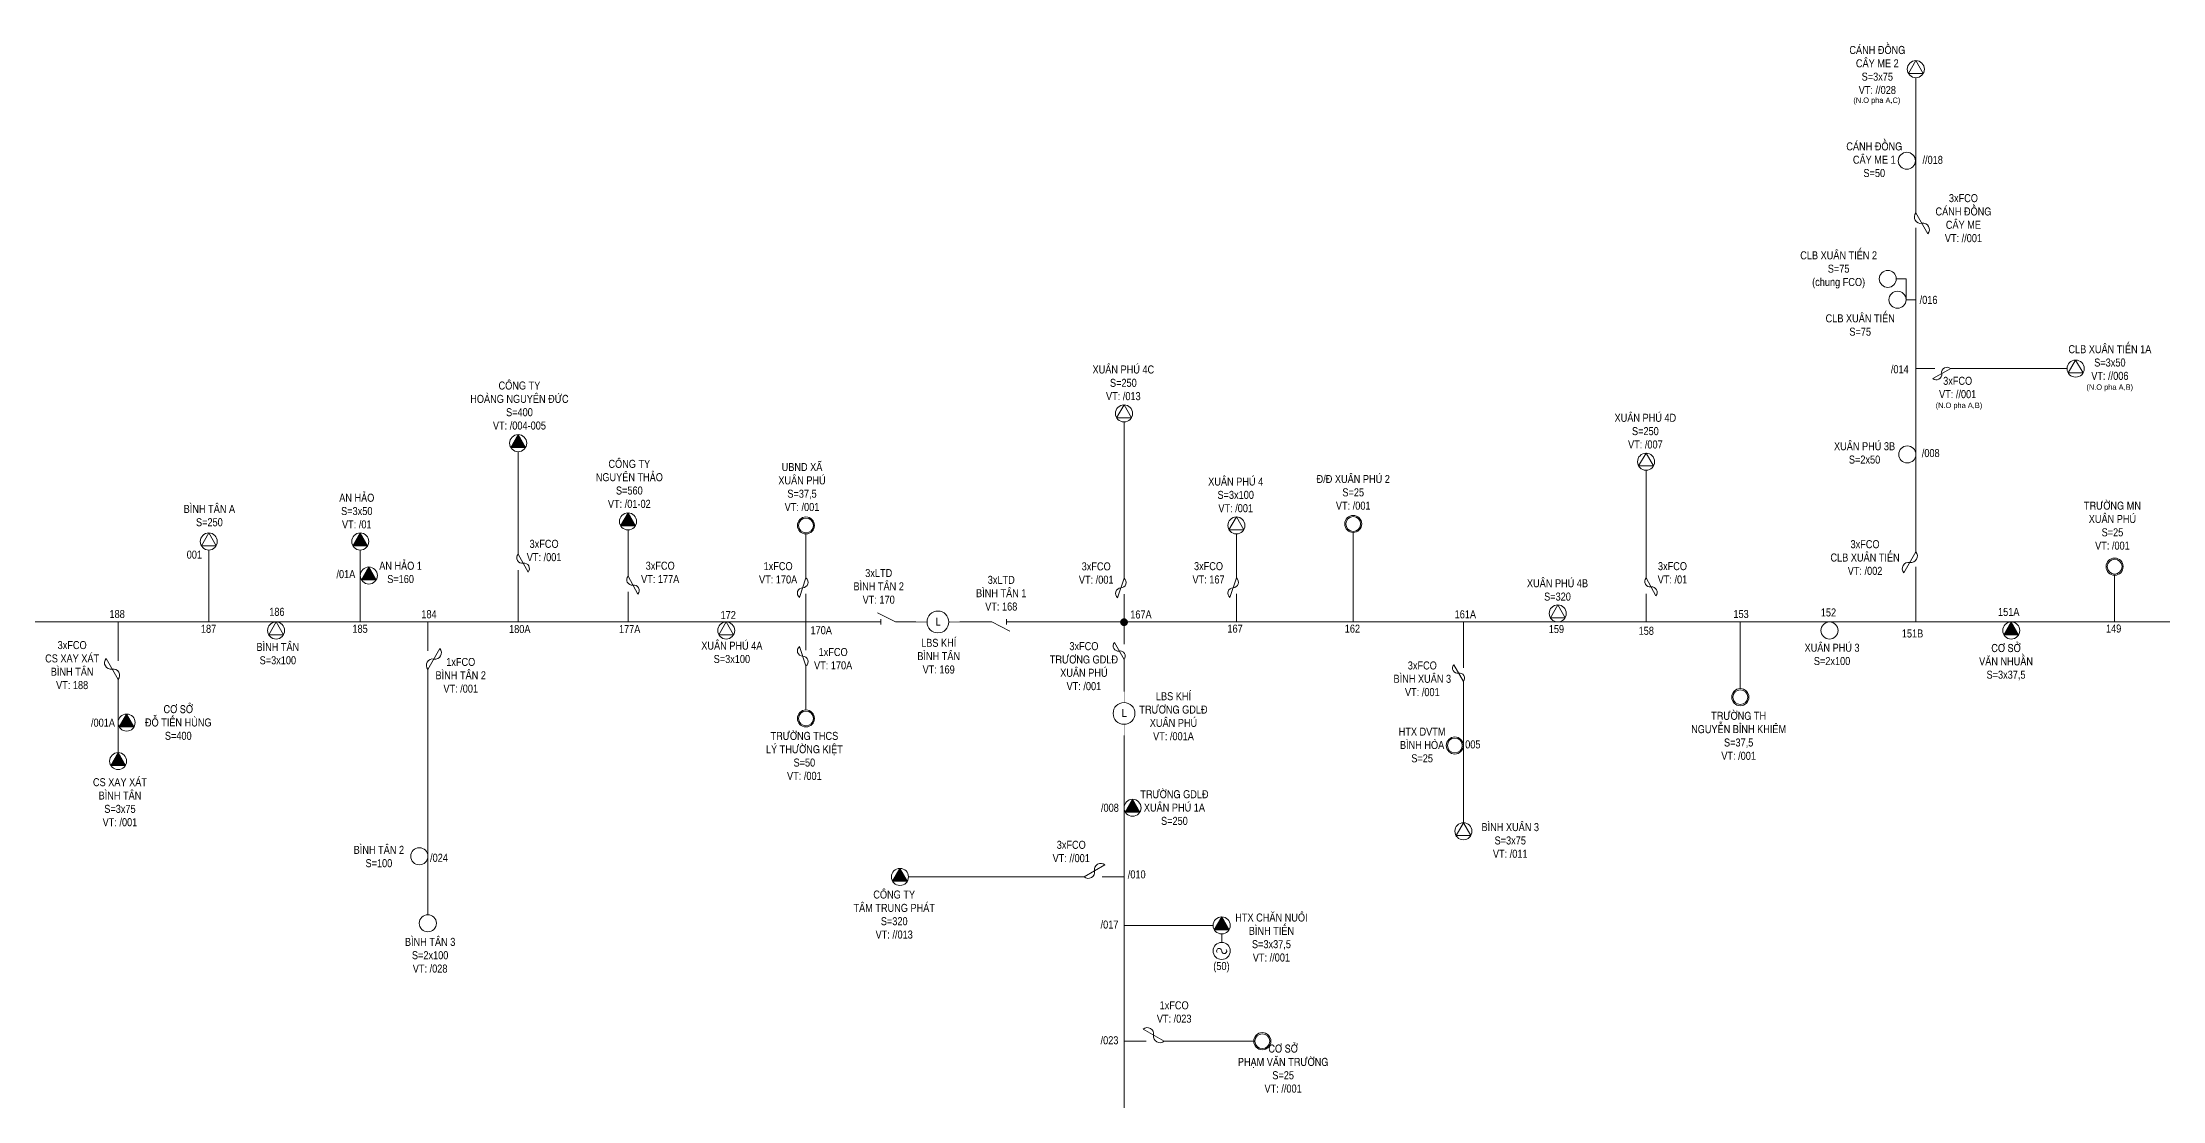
# Model space of a CAD drawing. Header units: inches. Extents: x 3694 to 9715, y -885 to 919.
# Drawn here: x 5225 to 5783, y -422 to -143 of the extents above; entities that cross this region are included whole.
import ezdxf
from ezdxf.enums import TextEntityAlignment as Align

# ---------------------------------------------------------------- set-up
doc = ezdxf.new("R2010")
doc.units = ezdxf.units.IN
doc.header["$LTSCALE"] = 0.2
doc.header["$MEASUREMENT"] = 0
doc.layers.get('0').update_dxf_attribs({"lineweight": 5})
for name, color, linetype, lineweight in [('TBA', 5, 'Continuous', 9), ('Text', 7, 'Continuous', 9), ('Thiet bi', 3, 'Continuous', 9), ('Tuyen 477', 5, 'Continuous', 13)]:
    doc.layers.add(name, color=color, linetype=linetype, lineweight=lineweight)
doc.styles.add('V-H-C', font='VHELVCN_0.TTF')
doc.styles.add('V-H-C-B', font='VHELVCB_0.TTF')

# ---------------------------------------------------------------- blocks, each defined once
blk = doc.blocks.new('TBA 3P')
at = {"color": 0}
blk.add_lwpolyline([(0, 1.6, 0, 1.39, 0), (0, 0.4, 0, 0, 0)], format="xyseb", dxfattribs=at)
blk.add_lwpolyline([(-0.69, 0.4), (0.69, 0.4), (0, 1.6)], close=True, dxfattribs=at)
blk.add_circle((0, 0.8), 0.8, dxfattribs=at)
blk = doc.blocks.new('TBA 1P')
at = {"color": 0}
blk.add_circle((0, 0.8), 0.8, dxfattribs=at)
blk = doc.blocks.new('FCO')
at = {"color": 0}
blk.add_lwpolyline([(0, 0, 0.707499), (0.8, 0.8, -0.707499), (1.6, 1.6, -5.301682)], format="xyb", dxfattribs=at)
blk.add_lwpolyline([(0, 0), (1.6, 1.6)], dxfattribs=at)
blk = doc.blocks.new('ALTD')
at = {"color": 0}
for points in [[(3.38, 1.08), (1.27, 0), (0, 0)], [(2.99, 0.31), (2.99, -0.31)], [(2.99, 0), (4.73, 0)]]:
    blk.add_lwpolyline(points, dxfattribs=at)

msp = doc.modelspace()

# ---------------------------------------------------------------- linework, layer by layer
at = {"layer": 'TBA'}
for points in [[(5718.33, -148.21), (5716.38, -151.58), (5720.27, -151.58)], [(5509.79, -238.91), (5507.85, -242.28), (5511.74, -242.28)], [(5624.01, -291.61), (5622.07, -294.98), (5625.96, -294.98)], [(5286.47, -296.11), (5284.53, -299.48), (5288.42, -299.48)], [(5405.02, -296.11), (5403.07, -299.48), (5406.97, -299.48)], [(5599.17, -349), (5597.22, -352.37), (5601.11, -352.37)]]:
    msp.add_lwpolyline(points, close=True, dxfattribs=at)
for points, elevation in [([(5760.41, -227.11), (5758.47, -230.48), (5762.36, -230.48)], 1), ([(5647.27, -251.64), (5645.32, -255.01), (5649.22, -255.01)], 1), ([(5268.74, -272.66), (5266.79, -276.03), (5270.69, -276.03)], -1), ([(5539.38, -268.44), (5537.43, -271.81), (5541.32, -271.81)], 1)]:
    msp.add_lwpolyline(points, close=True, dxfattribs=dict(at, elevation=elevation))
at = {"layer": 'TBA', "ltscale": 2}
for centre in [(5718.33, -150.46), (5760.41, -229.36, 1), (5509.79, -241.16), (5647.27, -253.89, 1), (5268.74, -274.91, -1), (5539.38, -270.68, 1), (5624.01, -293.86), (5286.47, -298.35), (5405.02, -298.35), (5599.17, -351.25)]:
    msp.add_circle(centre, 2.25, dxfattribs=at)
at = {"layer": 'TBA'}
for centre, radius in [((5426.02, -270.68, 1), 2.25), ((5426.02, -270.68, 1), 1.95), ((5570.15, -270.28), 2.25), ((5570.15, -270.28), 1.95), ((5770.68, -281.53, -1), 2.25), ((5770.68, -281.53, -1), 1.95), ((5672.1, -315.92, -1), 2.25), ((5672.1, -315.92, -1), 1.95), ((5426.02, -321.53, 1), 2.25), ((5426.02, -321.53, 1), 1.95), ((5596.92, -328.65), 2.25), ((5596.92, -328.65), 1.95), ((5546.21, -406.56), 2.25), ((5546.21, -406.56), 1.95)]:
    msp.add_circle(centre, radius, dxfattribs=at)
at = {"layer": 'Thiet bi'}
msp.add_line((5535.51, -378.31), (5535.51, -380.54), dxfattribs=at)
at = {"layer": 'Thiet bi', "color": 5, "elevation": -1}
for points in [[(5454.97, -296.11, 0.1, 0.1, 0), (5457.91, -296.11, 0.5, 0.5, 0)], [(5463.65, -296.11, 0.1, 0.1, 0), (5466.59, -296.11, 0.5, 0.5, 0)]]:
    msp.add_lwpolyline(points, format="xyseb", dxfattribs=at)
at = {"layer": 'Thiet bi', "color": 5}
for points in [[(5509.79, -317.33, 0.1, 0.1, 0), (5509.79, -314.39, 0.5, 0.5, 0)], [(5509.79, -326.01, 0.1, 0.1, 0), (5509.79, -323.07, 0.5, 0.5, 0)]]:
    msp.add_lwpolyline(points, format="xyseb", dxfattribs=at)
at = {"layer": 'Thiet bi', "color": 5, "lineweight": 20, "ltscale": 10}
for centre in [(5460.78, -296.11), (5509.79, -320.2, 1)]:
    msp.add_circle(centre, 2.87, dxfattribs=at)
at = {"layer": 'Thiet bi'}
for centre, start, end in [((5534.84, -382.79), 360, 218.6621), ((5536.18, -382.79), 180, 38.6621)]:
    msp.add_arc(centre, 0.669, start, end, dxfattribs=at)
at = {"layer": 'Tuyen 477'}
msp.add_line((5718.33, -211.2), (5715.75, -211.2), dxfattribs=at)
for points in [[(5718.33, -188.32), (5718.33, -152.7), (5718.33, -152.7)], [(5718.33, -211.2), (5718.33, -192.26)], [(5715.75, -211.2), (5715.75, -205.71), (5713.19, -205.71)], [(5718.33, -277.66), (5718.33, -211.2)], [(5509.79, -284.58), (5509.79, -243.41)], [(5570.15, -296.11), (5570.15, -272.53)], [(5718.33, -296.11), (5718.33, -281.6)], [(5509.79, -296.17), (5509.79, -288.77)], [(5441.79, -296.11), (4782.3, -296.11)], [(5326.44, -296.11), (5326.44, -303.72)], [(5454.97, -296.11), (5452.42, -296.11)], [(5472.11, -296.11), (5466.59, -296.11)], [(5876.26, -296.11), (5876.26, -296.11), (5482.74, -296.11)], [(5509.79, -296.17), (5509.79, -301.99)], [(5599.17, -296.11), (5599.17, -308.16)], [(5509.79, -305.96), (5509.79, -314.39)], [(5326.44, -308.63), (5326.44, -373.25)], [(5599.17, -311.77), (5599.17, -349)], [(5509.79, -326.01), (5509.79, -643.48)], [(5499.26, -363.28), (5453.03, -363.28)], [(5509.79, -363.28), (5503.99, -363.28)], [(5533.27, -376.11), (5509.79, -376.11)], [(5509.79, -406.56), (5515.59, -406.56)], [(5520.33, -406.56), (5543.96, -406.56)]]:
    msp.add_lwpolyline(points, dxfattribs=at)
for points, elevation in [([(5718.33, -229.36), (5723.31, -229.36)], 1), ([(5727.5, -229.36), (5758.17, -229.36)], 1), ([(5350.23, -278.26), (5350.23, -251.38)], 2), ([(5647.27, -284.52), (5647.27, -256.13)], 1), ([(5379.16, -284.01), (5379.16, -272.01)], 2), ([(5426.02, -284.52), (5426.02, -272.93)], 1), ([(5539.38, -284.52), (5539.38, -272.93)], 1), ([(5268.74, -296.11), (5268.74, -277.15)], -1), ([(5308.64, -296.11), (5308.64, -277.15)], -1), ([(5350.23, -296.11), (5350.23, -282.45)], 2), ([(5770.68, -296.11), (5770.68, -283.78)], -1), ([(5379.16, -296.11), (5379.16, -288.2)], 2), ([(5426.02, -296.11), (5426.02, -288.71)], 1), ([(5539.38, -296.11), (5539.38, -288.71)], 1), ([(5647.27, -296.11), (5647.27, -288.71)], 1), ([(5244.87, -296.11), (5244.87, -306.35)], 1), ([(5426.02, -296.11), (5426.02, -303.51)], 1), ([(5672.1, -296.11), (5672.1, -313.67), (5672.1, -313.67)], -1), ([(5244.87, -311.27), (5244.87, -330.52)], 1), ([(5426.02, -307.69), (5426.02, -319.28)], 1)]:
    msp.add_lwpolyline(points, dxfattribs=dict(at, elevation=elevation))
at = {"layer": 'Tuyen 477', "const_width": 1.01}
msp.add_lwpolyline([(5509.79, -295.65, 1), (5509.79, -296.69, 1), (5509.79, -295.65, 2.414214)], format="xyb", dxfattribs=at)

# ---------------------------------------------------------------- block references
at = {"layer": 'TBA', "xscale": 2.809729812779551, "yscale": 2.809729812779551, "zscale": 2.809729812779032}
for name, p in [('TBA 1P', (5715.96, -176.84)), ('TBA 1P', (5710.94, -207.96)), ('TBA 1P', (5713.5, -213.45)), ('TBA 3P', (5350.23, -251.24, 2)), ('TBA 1P', (5716.08, -254.21)), ('TBA 3P', (5379.16, -271.87, 2)), ('TBA 3P', (5308.64, -277.15, -1)), ('TBA 3P', (5310.89, -286.12, -1)), ('TBA 3P', (5743.46, -300.6)), ('TBA 1P', (5695.59, -300.6, -1)), ('TBA 3P', (5247.11, -324.87, 1)), ('TBA 3P', (5244.87, -335.02, 1)), ('TBA 3P', (5512.04, -347.31)), ('TBA 1P', (5324.19, -360.09)), ('TBA 3P', (5450.78, -365.53)), ('TBA 1P', (5326.44, -377.75)), ('TBA 3P', (5535.51, -378.31))]:
    msp.add_blockref(name, p, dxfattribs=at)
at = {"layer": 'Thiet bi', "color": 5}
for name, p, xscale, yscale, zscale, rotation in [('FCO', (5718.33, -188.32), 2.809729812778733, 2.809729812779551, 2.809729812779032, 254.9999999999864), ('FCO', (5727.5, -229.36, 1), 2.388270340862043, 2.388270340861709, 2.388270340862177, 163.6861125610778), ('FCO', (5350.23, -278.26, 2), 2.388270340861607, 2.388270340862618, 2.388270340862177, 253.6861125610747), ('FCO', (5718.33, -277.66), -2.809729812780019, 2.809729812779551, 2.809729812779032, 104.9999999999681), ('FCO', (5379.16, -284.01, 2), 2.388270340861607, 2.388270340862618, 2.388270340862177, 253.6861125610747), ('FCO', (5426.02, -284.52, 1), -2.38827034086245, 2.388270340862618, 2.388270340862177, 116.6507118270535), ('FCO', (5509.79, -284.58), -2.38827034086245, 2.388270340862618, 2.388270340862177, 116.6507118270535), ('FCO', (5539.38, -284.52, 1), -2.38827034086245, 2.388270340862618, 2.388270340862177, 116.6507118270535), ('FCO', (5647.27, -284.52, 1), 2.388270340862507, 2.388270340862562, 2.388270340862177, 253.8858282003617), ('ALTD', (5472.11, -296.11), -2.247783850223641, 2.247783850223641, 2.247783850223226, 180), ('FCO', (5509.79, -305.96), 2.247783850223055, 2.247783850223641, 2.247783850223226, 75.00000000001572), ('FCO', (5244.87, -311.27, 1), 2.809729812778733, 2.809729812778642, 2.809729812779032, 74.99999999998644), ('FCO', (5326.44, -308.63), -2.809729812778733, 2.809729812778642, 2.809729812779032, 285.0000000000136), ('FCO', (5426.02, -307.69, 1), 2.388270340862456, 2.388270340862618, 2.388270340862177, 63.34928817294629), ('FCO', (5599.17, -311.77), 2.247783850223055, 2.247783850223641, 2.247783850223226, 75.00000000001572), ('FCO', (5499.26, -363.28), 2.809729812778439, 2.809729812779551, 2.809729812779032, 345.0000000000089), ('FCO', (5520.33, -406.56), -2.809729812778497, 2.809729812779551, 2.809729812779032, 14.99999999999563)]:
    msp.add_blockref(name, p, dxfattribs=dict(at, xscale=xscale, yscale=yscale, zscale=zscale, rotation=rotation))
at = {"layer": 'Thiet bi', "color": 5, "xscale": -2.247783850223641, "yscale": 2.247783850223641, "zscale": 2.247783850223226}
msp.add_blockref('ALTD', (5452.42, -296.11), dxfattribs=at)
at = {"layer": 'Thiet bi', "xscale": 2.809729812779551, "yscale": 2.809729812778642, "zscale": 2.809729812779032}
msp.add_blockref('TBA 1P', (5535.51, -385.03), dxfattribs=at)

# ---------------------------------------------------------------- texts
at = {"layer": 'Text', "color": 1, "style": 'V-H-C-B'}
for s, p in [('(N.O pha A,C)', (5708.06, -159.36)), ('(N.O pha A,B)', (5769.39, -234.94)), ('(N.O pha A,B)', (5729.68, -239.74))]:
    msp.add_text(s, height=1.4256, dxfattribs=at).set_placement(p, align=Align.CENTER)
at = {"layer": 'Text', "attachment_point": 5, "style": 'V-H-C'}
for s, insert, char_height, width in [('CAÙNH ÑOÀNG\\PCAÂY ME 2\\PS=3x75\\PVT: //028', (5708.18, -150.69, 1), 2.1073, 28.1807), ('CAÙNH ÑOÀNG\\PCAÂY ME 1\\PS=50', (5707.38, -174.33), 2.1073, 28.1807), ('//018', (5722.76, -174.37, 1), 2.107, 28.1807), ('3xFCO\\PCAÙNH ÑOÀNG\\PCAÂY ME\\PVT: //001', (5730.86, -189.72, 1), 2.1073, 28.1807), ('CLB XUAÂN TIEÁN 2\\PS=75\\P(chung FCO)', (5697.99, -203.34), 2.1073, 28.1807), ('/016', (5721.67, -211.26, 1), 2.107, 28.1807), ('CLB XUAÂN TIEÁN\\PS=75', (5703.67, -217.88), 2.1073, 28.1807), ('CLB XUAÂN TIEÁN 1A\\PS=3x50\\PVT: //006', (5769.43, -227.77, 1), 2.1073, 28.1807), ('XUAÂN PHUÙ 4C\\PS=250\\PVT: /013', (5509.61, -233.11), 2.1073, 28.1807), ('/014', (5714.1, -229.54, 1), 2.107, 28.1807), ('COÂNG TY\\PHOAØNG NGUYEÂN ÑÖÙC\\PS=400\\PVT: /004-005', (5350.56, -239.1, 2), 2.1073, 28.1807), ('3xFCO\\PVT: //001', (5729.34, -234.34, 1), 2.107, 28.1807), ('XUAÂN PHUÙ 4D\\PS=250\\PVT: /007', (5647.09, -245.84, 1), 2.1073, 28.1807), ('XUAÂN PHUÙ 3B\\PS=2x50', (5704.82, -251.58), 2.1073, 28.1807), ('/008', (5722.24, -251.62, 1), 2.107, 28.1807), ('COÂNG TY\\PNGUYEÂN THAÛO\\PS=560\\PVT: /01-02', (5379.5, -259.73, 2), 2.1073, 28.1807), ('UBND XAÕ\\PXUAÂN PHUÙ\\PS=37,5\\PVT: /001', (5424.98, -260.57, 1), 2.107, 28.1807), ('Ñ/Ñ XUAÂN PHUÙ 2\\PS=25\\PVT: /001', (5570.15, -261.97), 2.1073, 28.1807), ('AN HAÛO\\PS=3x50\\PVT: /01', (5307.72, -266.9, -1), 2.107, 28.1807), ('XUAÂN PHUÙ 4\\PS=3x100\\PVT: /001', (5539.2, -262.64, 1), 2.1073, 28.1807), ('BÌNH TAÂN A\\PS=250', (5268.9, -268.09), 2.1073, 28.1807), ('TRÖÔØNG MN\\PXUAÂN PHUÙ\\PS=25\\PVT: /001', (5770.1, -270.74, -1), 2.107, 28.1807), ('{\\fVNI-Helve-Condense|b0|i0|c0|p2;001}', (5264.95, -278.38, -1), 2.1073, 28.1807), ('3xFCO\\PVT: /001', (5357.06, -277.29, 2), 2.107, 28.1807), ('3xFCO\\PCLB XUAÂN TIEÁN\\PVT: /002', (5704.95, -279.14), 2.1073, 28.1807), ('/01A', (5304.85, -283.51, -1), 2.107, 28.1807), ('AN HAÛO 1\\PS=160', (5319.26, -283.06, -1), 2.107, 28.1807), ('3xFCO\\PVT: 177A', (5387.63, -283.04, 2), 2.107, 28.1807), ('1xFCO\\PVT: 170A', (5418.69, -283.17, 1), 2.107, 28.1807), ('3xLTD\\PBÌNH TAÂN 2\\PVT: 170', (5445.18, -286.74), 2.1073, 28.1807), ('3xLTD\\PBÌNH TAÂN 1\\PVT: 168', (5477.46, -288.54), 2.1073, 28.1807), ('3xFCO\\PVT: /001', (5502.46, -283.23), 2.107, 28.1807), ('3xFCO\\PVT: 167', (5532.04, -283.17, 1), 2.107, 28.1807), ('XUAÂN PHUÙ 4B\\PS=320', (5623.95, -287.68), 2.1073, 28.1807), ('3xFCO\\PVT: /01', (5654.23, -283.17, 1), 2.107, 28.1807), ('{\\fVNI-Helve-Condense|b0|i0|c0|p2;188}', (5244.61, -294.03, 1), 2.1073, 28.1807), ('{\\fVNI-Helve-Condense|b0|i0|c0|p2;186}', (5286.68, -293.45), 2.1073, 28.1807), ('184', (5326.74, -294.08), 2.107, 28.1807), ('172', (5405.55, -294.29), 2.107, 28.1807), ('167A', (5514.25, -294.15), 2.107, 28.1807), ('161A', (5599.68, -294.11), 2.107, 28.1807), ('153', (5672.3, -294.02, -1), 2.107, 28.1807), ('152', (5695.31, -293.61, -1), 2.107, 28.1807), ('151A', (5742.79, -293.47), 2.107, 28.1807), ('3xFCO\\PCS XAY XAÙT\\PBÌNH TAÂN\\PVT: 188', (5232.76, -307.48, 1), 2.1073, 49.1807), ('187', (5268.69, -297.92, -1), 2.107, 28.1807), ('BÌNH TAÂN\\PS=3x100', (5286.94, -304.46), 2.107, 28.1807), ('{\\fVNI-Helve-Condense|b0|i0|c0|p2;185}', (5308.59, -297.92, -1), 2.1073, 28.1807), ('180A', (5350.65, -297.98, 2), 2.107, 28.1807), ('177A', (5379.59, -297.98, 2), 2.107, 28.1807), ('XUAÂN PHUÙ 4A\\PS=3x100', (5406.51, -304.12), 2.1073, 28.1807), ('170A', (5430.04, -298.29, 1), 2.107, 28.1807), ('LBS KHÍ\\PBÌNH TAÂN\\PVT: 169', (5460.98, -305.13), 2.107, 28.1807), ('3xFCO\\PTRÖÔNG GDLÑ\\PXUAÂN PHUÙ\\PVT: /001', (5499.22, -307.76), 2.1073, 28.1807), ('167', (5539.03, -297.88), 2.107, 28.1807), ('162', (5569.94, -297.88), 2.107, 28.1807), ('159', (5623.66, -297.99), 2.107, 28.1807), ('158', (5647.33, -298.45), 2.107, 28.1807), ('XUAÂN PHUÙ 3\\PS=2x100', (5696.26, -304.66, -1), 2.1073, 40.543), ('151B', (5717.45, -299.15), 2.107, 28.1807), ('CÔ SÔÛ\\PVAÊN NHUAÀN\\PS=3x37,5', (5742.08, -306.68), 2.1073, 28.1807), ('{\\fVNI-Helve-Condense|b0|i0|c0|p2;149}', (5770.42, -297.85, -1), 2.1073, 28.1807), ('1xFCO\\PBÌNH TAÂN 2\\PVT: /001', (5335.1, -310.17), 2.1073, 28.1807), ('1xFCO\\PVT: 170A', (5433.18, -305.8, 1), 2.107, 28.1807), ('3xFCO\\PBÌNH XUAÂN 3\\PVT: /001', (5588.35, -311.09), 2.1073, 28.1807), ('CÔ SÔÛ\\PÑOÃ TIEÁN HUØNG\\PS=400', (5260.71, -322.6, 1), 2.1073, 37.9996), ('LBS KHÍ\\PTRÖÔNG GDLÑ\\PXUAÂN PHUÙ\\PVT: /001A', (5522.81, -320.96), 2.1073, 28.1807), ('/001A', (5240.88, -322.66, 1), 2.107, 28.1807), ('TRÖÔØNG TH\\PNGUYEÃN BÆNH KHIEÂM\\PS=37,5\\PVT: /001', (5671.66, -326.12, -1), 2.1073, 28.1807), ('TRÖÔØNG THCS\\PLYÙ THÖÔØNG KIEÄT\\PS=50\\PVT: /001', (5425.6, -331.41, -1), 2.1073, 28.1807), ('HTX DVTM\\PBÌNH HOØA\\PS=25', (5588.29, -328.53), 2.107, 28.1807), ('005', (5601.66, -328.38), 2.107, 28.1807), ('CS XAY XAÙT\\PBÌNH TAÂN\\PS=3x75\\PVT: /001', (5245.35, -343.61, 1), 2.1073, 49.1807), ('TRÖÔØNG GDLÑ\\PXUAÂN PHUÙ 1A\\PS=250', (5523.06, -345.02), 2.1073, 28.1807), ('/008', (5506.07, -345.07), 2.107, 7.0464), ('BÌNH XUAÂN 3\\PS=3x75\\PVT: /011', (5611.51, -353.68), 2.1073, 28.1807), ('BÌNH TAÂN 2\\PS=100', (5313.54, -357.92), 2.1073, 28.1807), ('/024', (5329.37, -358.25), 2.107, 7.0464), ('3xFCO\\PVT: //001', (5495.89, -356.59), 2.107, 28.1807), ('/010', (5513.13, -362.63), 2.107, 7.0464), ('COÂNG TY\\PTAÂM TRUNG PHAÙT\\PS=320\\PVT: //013', (5449.26, -373.21), 2.1073, 28.1807), ('HTX CHAÊN NUOÂI\\PBÌNH TIEÁN\\PS=3x37,5\\PVT: //001', (5548.61, -379.26), 2.1073, 28.1807), ('BÌNH TAÂN 3\\PS=2x100\\PVT: /028', (5327.04, -383.93), 2.1073, 28.1807), ('/017', (5505.96, -375.85), 2.107, 7.0464), ('(50)', (5535.45, -387.08), 2.107, 28.1807), ('1xFCO\\PVT: /023', (5522.99, -398.88), 2.107, 28.1807), ('/023', (5505.96, -406.33), 2.107, 7.0464), ('CÔ SÔÛ\\PPHAÏM VAÊN TRÖÔØNG\\PS=25\\PVT: //001', (5551.69, -413.79), 2.1073, 32.586)]:
    msp.add_mtext(s, dxfattribs=dict(at, insert=insert, char_height=char_height, width=width))
at = {"layer": 'Thiet bi', "color": 5, "char_height": 2.11, "width": 28.1807, "attachment_point": 5, "style": 'V-H-C'}
for insert in [(5460.84, -296, -1), (5509.85, -320.1)]:
    msp.add_mtext('L', dxfattribs=dict(at, insert=insert))

doc.saveas('drawing.dxf')
